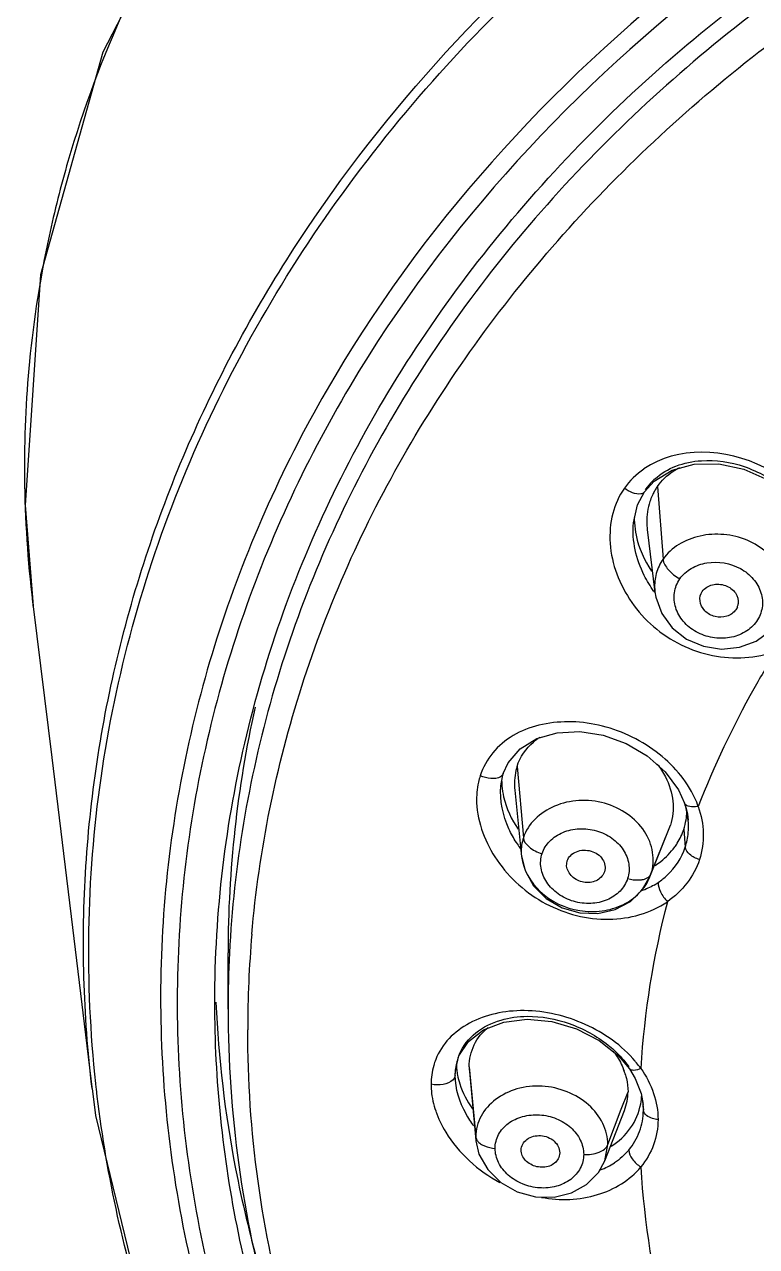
# Model space of a CAD drawing. Extents: x 0 to 1128, y 0 to 827.
# Drawn here: x 411.97 to 428.6, y 535.58 to 563.36 of the extents above; entities that cross this region are included whole.
import ezdxf

# ---------------------------------------------------------------- set-up
doc = ezdxf.new("R2010")
doc.units = 0
doc.header["$LTSCALE"] = 10
doc.header["$MEASUREMENT"] = 0
doc.layers.add('DEF_LAYER_ASSEM_MEMBER', color=7, linetype='CONTINUOUS')

msp = doc.modelspace()

# ---------------------------------------------------------------- linework, layer by layer
at = {"layer": 'DEF_LAYER_ASSEM_MEMBER', "color": 7, "linetype": 'Continuous'}
for p, q in [((426.275, 552.973), (426.684, 553.227)), ((426.056, 552.729), (426.275, 552.973)), ((411.981, 552.428), (412.174, 550.041)), ((425.805, 552.024), (425.806, 552.029)), ((426.119, 551.874), (426.288, 550.441)), ((428.166, 550.112), (428.13, 550.047)), ((422.848, 546.33), (422.957, 546.571)), ((422.796, 546.096), (422.848, 546.331)), ((422.848, 546.331), (422.848, 546.33)), ((426.524, 546.368), (426.826, 545.958)), ((422.79, 546.044), (422.791, 546.047)), ((422.791, 546.047), (422.796, 546.096)), ((423.107, 545.947), (423.26, 544.435)), ((426.826, 545.958), (426.965, 545.654)), ((426.965, 545.654), (426.984, 545.595)), ((426.984, 545.595), (427.03, 545.401)), ((427.03, 545.401), (427.048, 545.27)), ((426.179, 543.979), (426.618, 545.076)), ((426.618, 545.075), (426.645, 545.152)), ((427.048, 545.27), (427.048, 545.271)), ((423.26, 544.456), (423.262, 544.438)), ((424.286, 544.225), (424.298, 544.342)), ((425.147, 544.095), (425.14, 544.076)), ((426.179, 543.98), (426.203, 544.045)), ((413.06, 542.828), (413.505, 539.139)), ((416.592, 540.971), (416.592, 542.254)), ((421.761, 539.582), (421.84, 539.907)), ((425.463, 539.909), (425.712, 539.614)), ((421.755, 539.461), (421.761, 539.582)), ((421.761, 539.582), (421.761, 539.589)), ((422.078, 539.552), (422.217, 538.071)), ((425.712, 539.615), (425.844, 539.398)), ((425.844, 539.398), (425.979, 539.052)), ((425.979, 539.052), (426.024, 538.808)), ((425.152, 537.525), (425.6, 538.667)), ((426.024, 538.808), (426.024, 538.81)), ((422.217, 538.071), (422.225, 537.987)), ((422.225, 537.982), (422.225, 537.982)), ((423.252, 537.742), (423.251, 537.767)), ((424.13, 537.708), (424.11, 537.602)), ((425.153, 537.524), (425.153, 537.524))]:
    msp.add_line(p, q, dxfattribs=at)
at = {"layer": 'DEF_LAYER_ASSEM_MEMBER', "color": 9, "linetype": 'Continuous'}
for p, q in [((426.349, 552.852), (426.477, 551.199)), ((423.16, 546.49), (423.303, 544.867)), ((426.203, 544.045), (426.615, 545.077)), ((426.615, 545.077), (426.645, 545.152)), ((426.947, 545.058), (426.983, 544.653)), ((421.755, 539.461), (421.772, 539.639)), ((422.072, 539.663), (422.221, 538.072)), ((413.599, 539.189), (413.589, 539.28)), ((413.602, 539.161), (413.599, 539.189)), ((425.528, 538.695), (425.681, 539.096)), ((425.222, 537.892), (425.528, 538.695)), ((426.011, 538.879), (426.03, 538.672)), ((426.03, 538.672), (426.024, 538.808)), ((422.221, 538.072), (422.225, 537.982)), ((425.153, 537.524), (425.222, 537.892))]:
    msp.add_line(p, q, dxfattribs=at)
at = {"layer": 'DEF_LAYER_ASSEM_MEMBER', "color": 7, "linetype": 'Continuous'}
for points in [[(441.123, 583.482), (434.838, 581.572), (429.099, 578.965), (423.994, 575.688), (419.649, 571.831), (416.216, 567.495), (413.751, 562.723), (412.329, 557.664), (411.981, 552.428)], [(426.684, 553.227), (427.186, 553.361), (427.741, 553.368), (428.31, 553.248), (428.855, 553.002), (429.332, 552.647), (429.71, 552.214)], [(425.806, 552.029), (425.9, 552.435), (426.056, 552.729)], [(426.293, 550.457), (426.314, 550.333), (426.451, 549.964), (426.688, 549.638), (427.01, 549.384), (427.393, 549.221), (427.804, 549.158), (428.214, 549.197), (428.592, 549.339), (428.91, 549.573), (429.063, 549.754)], [(412.164, 550.127), (412.588, 546.695), (413.06, 542.828)], [(423.611, 547.122), (424.074, 547.254), (424.583, 547.281), (425.115, 547.201), (425.637, 547.011), (426.117, 546.727), (426.524, 546.368)], [(422.957, 546.571), (423.227, 546.888), (423.611, 547.122)], [(423.26, 544.456), (423.342, 544.122), (423.537, 543.776), (423.825, 543.485), (424.184, 543.274), (424.586, 543.16), (424.997, 543.149), (425.391, 543.237), (425.738, 543.421), (426.013, 543.689), (426.179, 543.979)], [(421.84, 539.907), (422.054, 540.239), (422.401, 540.504), (422.857, 540.679), (423.388, 540.745), (423.953, 540.689), (424.511, 540.521), (425.026, 540.257), (425.463, 539.909)], [(413.504, 539.168), (413.583, 538.558), (414.898, 533.127), (417.263, 527.964), (420.607, 523.195), (424.854, 518.94), (429.904, 515.296), (435.601, 512.398), (441.82, 510.3), (447.946, 509.132)], [(422.225, 537.982), (422.295, 537.677), (422.493, 537.326), (422.793, 537.032), (423.166, 536.818), (423.581, 536.702), (424.003, 536.697), (424.396, 536.794), (424.741, 536.984), (425.009, 537.258), (425.153, 537.524)]]:
    msp.add_lwpolyline(points, dxfattribs=at)
at = {"layer": 'DEF_LAYER_ASSEM_MEMBER', "color": 9, "linetype": 'Continuous'}
for centre, radius, start, end in [((437.461, 553.111), 25.523, 155.3504, 163.7725), ((436.916, 553.282), 24.951, 163.7996, 167.8303), ((436.846, 553.301), 24.88, 167.8375, 174.4718), ((436.981, 553.292), 25.015, 174.4822, 180.5378), ((437.672, 553.307), 25.706, 180.5571, 186.8981), ((428.29, 551.948), 2.504, 216.2506, 216.9643), ((427.431, 550.591), 1.146, 183.5235, 186.7309), ((438.221, 553.365), 26.258, 186.8797, 187.0814), ((425.276, 544.881), 2.12, 19.2384, 24.73), ((425.401, 546.199), 2.678, 212.5214, 215.6503), ((425.443, 546.229), 2.728, 215.6436, 216.6913), ((425.454, 545.181), 1.612, 300.5662, 304.4887), ((445.487, 538.458), 19.55, 165.3127, 176.5791), ((442.316, 540.5), 25.277, 175.0624, 179.9956), ((442.125, 540.97), 25.533, 177.1305, 179.9986), ((423.913, 538.167), 2.522, 38.9907, 39.9234), ((424.009, 538.243), 2.399, 35.1492, 39.0152), ((424.426, 538.951), 1.751, 290.9898, 296.9127), ((424.481, 538.842), 1.629, 296.9116, 303.1634), ((445.483, 538.547), 19.546, 183.4128, 194.6816)]:
    msp.add_arc(centre, radius, start, end, dxfattribs=at)
at = {"layer": 'DEF_LAYER_ASSEM_MEMBER', "color": 7, "linetype": 'Continuous'}
for centre, radius, start, end in [((427.224, 551.977), 1.403, 135.1481, 145.0451), ((427.255, 551.948), 1.446, 132.083, 135.1759), ((427.374, 552.136), 1.25, 145.0721, 149.1207), ((427.476, 552.084), 1.365, 155.8467, 161.8553), ((427.437, 552.101), 1.323, 153.4314, 155.8271), ((427.408, 552.115), 1.29, 149.1238, 153.4387), ((427.625, 552.145), 1.801, 180.0145, 180.7785), ((427.67, 552.146), 1.847, 180.7872, 183.6161), ((427.863, 550.232), 0.325, 338.4013, 351.5441), ((442.36, 542.239), 25.768, 167.4591, 179.9673), ((424.399, 546.021), 1.339, 125.4886, 130.2656), ((424.425, 545.985), 1.383, 122.7412, 125.4957), ((424.28, 546.127), 1.178, 162.0589, 166.785), ((424.392, 546.182), 1.582, 179.8115, 180.4356), ((424.445, 546.183), 1.635, 180.4552, 184.605), ((425.503, 545.515), 1.516, 350.9665, 357.8878), ((425.477, 545.517), 1.541, 357.8711, 358.3571), ((425.379, 545.115), 1.676, 5.3489, 7.9021), ((425.564, 545.505), 1.453, 342.0812, 350.9742), ((425.457, 545.121), 1.599, 355.0241, 5.3725), ((425.555, 545.113), 1.5, 342.1317, 354.9855), ((424.284, 544.56), 1.03, 181.9027, 185.7733), ((425.482, 545.565), 1.553, 324.3002, 328.1635), ((442.253, 542.27), 25.961, 182.5169, 190.937), ((422.979, 539.477), 1.223, 161.8545, 167.4773), ((422.955, 539.484), 1.197, 159.8523, 161.837), ((422.949, 539.486), 1.191, 157.2536, 159.8522), ((423.028, 539.466), 1.272, 167.491, 174.4944), ((423.165, 539.742), 1.384, 181.3426, 181.8772), ((423.222, 539.744), 1.441, 181.902, 186.1303), ((423.324, 539.755), 1.544, 186.1326, 190.5575), ((423.274, 539.664), 1.201, 180.0346, 184.7723), ((423.331, 539.668), 1.259, 184.7405, 185.2619), ((424.156, 539.041), 1.532, 19.7529, 21.4279), ((424.197, 539.056), 1.488, 17.0316, 19.7578), ((424.633, 539.072), 1.36, 349.1671, 357.8145), ((442.735, 542.364), 26.452, 190.9383, 195.9037)]:
    msp.add_arc(centre, radius, start, end, dxfattribs=at)
at = {"layer": 'DEF_LAYER_ASSEM_MEMBER', "color": 9, "linetype": 'Continuous'}
for points, start_tangent, end_tangent in [([(413.589, 539.28), (413.707, 546.225), (415.555, 553.001), (419.053, 559.316), (424.051, 564.901), (430.334, 569.514), (437.632, 572.959), (453.992, 575.812)], (-0.108187, 0.994131), (0.999999, 0.001328)), ([(453.992, 573.396), (439.84, 571.195), (427.624, 564.894), (419.016, 555.354), (416.457, 549.765), (415.193, 543.881), (415.268, 537.905), (416.679, 532.044), (419.377, 526.5), (423.27, 521.464), (434.064, 513.587), (447.584, 509.491)], (-1, 0), (0.990632, -0.136562)), ([(453.992, 572.988), (439.981, 570.809), (427.886, 564.572), (419.36, 555.129), (416.825, 549.596), (415.571, 543.771), (415.642, 537.855), (417.035, 532.052), (419.703, 526.561), (423.553, 521.573), (434.234, 513.769), (447.616, 509.706)], (-1, 0), (0.990541, -0.137215)), ([(413.504, 539.169), (413.363, 544.223), (414.146, 549.243), (415.827, 554.106), (418.373, 558.694), (425.8, 566.691), (435.771, 572.509)], (-0.118024, 0.993011), (0.924076, 0.38221)), ([(453.992, 571.877), (440.038, 569.645), (433.699, 566.931), (428.099, 563.272), (423.443, 558.8), (419.9, 553.678), (417.599, 548.093), (416.624, 542.248)], (-1, 0), (-0.050045, -0.998747)), ([(417.133, 542.675), (418.269, 548.314), (420.656, 553.678), (424.211, 558.581), (428.81, 562.85), (434.29, 566.337), (440.461, 568.918), (453.992, 571.039)], (0.086035, 0.996292), (1, 0)), ([(430.404, 551.052), (428.784, 553.284), (426.044, 553.252)], (-0.041961, 0.999119), (-0.821846, -0.56971)), ([(426.043, 553.25), (425.598, 552.811)], (-0.826733, -0.562594), (-0.567468, -0.823396)), ([(425.598, 552.811), (425.336, 552.239)], (-0.578512, -0.815674), (-0.248232, -0.968701)), ([(425.972, 552.682), (425.785, 552.709), (425.598, 552.811)], (-0.986005, -0.166719), (-0.803943, 0.594706)), ([(426.056, 552.729), (426.042, 552.713), (425.972, 552.682)], (-0.57156, -0.82056), (-0.986005, -0.166719)), ([(425.335, 552.237), (425.275, 551.559), (425.426, 550.868), (426.26, 549.669), (427.602, 549.013), (429.048, 549.112)], (-0.253262, -0.967398), (0.9355, 0.353325)), ([(426.271, 550.468), (426.05, 550.831), (425.805, 552.024)], (-0.591321, 0.806436), (0.094872, 0.995489)), ([(429.206, 550.023), (429.276, 550.484), (429.147, 550.944), (428.838, 551.343), (428.389, 551.629), (427.859, 551.76), (427.319, 551.726), (426.836, 551.534), (426.477, 551.199)], (0.356073, 0.934458), (-0.572457, -0.819934)), ([(426.477, 551.199), (426.324, 550.874), (426.287, 550.52)], (-0.572836, -0.81967), (0.061336, -0.998117)), ([(426.477, 551.199), (426.594, 550.966), (426.858, 550.753)], (0.077768, -0.996972), (0.874359, -0.48528)), ([(426.858, 550.753), (427.119, 550.99), (427.473, 551.116), (428.234, 550.986), (428.528, 550.748), (428.702, 550.436), (428.728, 550.098), (428.602, 549.785)], (0.572727, 0.819746), (-0.572704, -0.819762)), ([(428.602, 549.785), (428.342, 549.546), (427.99, 549.417), (427.6, 549.419), (427.23, 549.549), (426.937, 549.789), (426.764, 550.101), (426.735, 550.439), (426.858, 550.753)], (-0.572704, -0.819762), (0.572728, 0.819746)), ([(429.048, 549.112), (428.54, 548.252), (427.277, 545.579)], (-0.528644, -0.848844), (-0.361658, -0.932311)), ([(427.201, 545.768), (426.319, 546.823), (425.013, 547.427), (424.318, 547.504), (423.656, 547.425), (423.069, 547.189), (422.609, 546.797)], (-0.417656, 0.908605), (-0.634494, -0.772928)), ([(422.608, 546.795), (422.323, 546.277)], (-0.641644, -0.767003), (-0.302232, -0.953234)), ([(422.323, 546.277), (422.282, 546.131), (422.242, 545.667)], (-0.315297, -0.948993), (0.042416, -0.9991)), ([(422.848, 546.33), (422.785, 546.255), (422.566, 546.214), (422.323, 546.277)], (-0.309884, -0.950775), (-0.909559, 0.415574)), ([(423.144, 544.76), (422.975, 545.069), (422.791, 546.044)], (-0.537496, 0.843267), (0.091059, 0.995845)), ([(422.242, 545.665), (422.707, 544.357), (423.816, 543.369), (425.251, 543.016), (426.575, 543.415)], (0.037451, -0.999298), (0.820597, 0.571507)), ([(426.203, 544.045), (426.241, 544.535), (426.054, 545.012), (425.669, 545.404), (425.147, 545.652), (424.565, 545.714), (424.013, 545.586), (423.568, 545.292), (423.303, 544.867)], (0.308415, 0.951252), (-0.308245, -0.951307)), ([(427.155, 545.569), (427.085, 545.575), (426.965, 545.654)], (-0.999922, 0.012456), (-0.328929, 0.944355)), ([(427.277, 545.58), (427.155, 545.569)], (-0.983907, -0.178679), (-0.999922, 0.012456)), ([(427.277, 545.579), (427.39, 544.968), (427.304, 544.371)], (0.324989, -0.945718), (-0.306304, -0.951934)), ([(423.728, 544.508), (423.904, 544.793), (424.202, 544.99), (424.573, 545.072), (424.963, 545.026), (425.313, 544.858), (425.572, 544.593), (425.698, 544.271), (425.673, 543.942)], (0.308442, 0.951243), (-0.308413, -0.951253)), ([(423.303, 544.867), (423.433, 544.661), (423.728, 544.508)], (0.088247, -0.996099), (0.9601, -0.279656)), ([(425.673, 543.942), (425.499, 543.656), (425.204, 543.457), (424.833, 543.375), (424.443, 543.423), (424.093, 543.593), (423.835, 543.858), (423.705, 544.179), (423.728, 544.508)], (-0.308413, -0.951253), (0.308442, 0.951243)), ([(426.367, 543.852), (426.572, 544.017), (426.983, 544.653)], (0.825158, 0.564901), (0.30867, 0.951169)), ([(427.304, 544.372), (427.08, 544.493), (426.983, 544.653)], (-0.95233, 0.305071), (-0.087802, 0.996138)), ([(427.304, 544.371), (427.023, 543.841), (426.575, 543.415)], (-0.312028, -0.950073), (-0.817284, -0.576236)), ([(425.673, 543.942), (425.926, 543.908), (426.006, 543.916)], (0.960111, -0.279619), (0.983721, 0.179704)), ([(426.006, 543.916), (426.056, 543.929), (426.167, 543.992)], (0.983721, 0.179704), (0.69965, 0.714486)), ([(426.167, 543.992), (426.203, 544.045)], (0.69965, 0.714486), (0.37166, 0.928369)), ([(426.274, 543.793), (425.99, 543.659)], (-0.860913, -0.508752), (-0.938323, -0.34576)), ([(426.367, 543.852), (426.421, 543.636), (426.575, 543.415)], (-0.054624, -0.998507), (0.699071, -0.715053)), ([(425.847, 539.786), (424.709, 540.624), (423.323, 540.938), (422.662, 540.868), (422.08, 540.653), (421.615, 540.303), (421.312, 539.827)], (-0.641743, 0.766919), (-0.367871, -0.929877)), ([(431.044, 516.567), (425.156, 521.405), (420.724, 527.209), (417.972, 533.683), (417.039, 540.502)], (-0.83663, 0.547769), (0, 1)), ([(421.312, 539.825), (421.265, 539.692), (421.206, 539.264)], (-0.376873, -0.926265), (0.006273, -0.99998)), ([(425.971, 539.625), (425.81, 539.581), (425.712, 539.614)], (-0.916076, -0.401005), (-0.573695, 0.819069)), ([(425.971, 539.625), (426.262, 539.057), (426.363, 538.462)], (0.572788, -0.819704), (0.003126, -0.999995)), ([(421.206, 539.264), (421.212, 539.115), (421.312, 538.657)], (-0.00695, -0.999976), (0.327492, -0.944854)), ([(421.755, 539.461), (421.707, 539.365), (421.478, 539.259), (421.206, 539.264)], (-0.092777, -0.995687), (-0.975096, 0.221785)), ([(422.18, 538.316), (422.001, 538.592), (421.755, 539.461)], (-0.597501, 0.801868), (-0.000133, 1)), ([(425.222, 537.892), (425.108, 538.373), (424.784, 538.795), (424.298, 539.092), (423.727, 539.221), (423.157, 539.157), (422.673, 538.917), (422.341, 538.539), (422.221, 538.072)], (-0.000017, 1), (0.000049, -1)), ([(416.957, 528.604), (414.756, 533.769), (413.602, 539.161)], (-0.475728, 0.879592), (-0.112484, 0.993653)), ([(425.699, 537.769), (425.943, 538.191), (426.03, 538.672)], (0.638312, 0.769777), (0.000029, 1)), ([(426.363, 538.462), (426.236, 538.487), (426.03, 538.672)], (-0.995466, 0.095117), (-0.092664, 0.995697)), ([(421.312, 538.656), (421.538, 538.176), (422.77, 537.031)], (0.32323, -0.94632), (0.879088, -0.47666)), ([(422.661, 537.807), (422.74, 538.12), (422.961, 538.373), (423.287, 538.53), (423.67, 538.569), (424.053, 538.481), (424.379, 538.279), (424.597, 537.995), (424.674, 537.671)], (0, 1), (0.000031, -1)), ([(426.363, 538.462), (426.261, 537.89), (425.971, 537.384)], (-0.003504, -0.999994), (-0.628589, -0.777738)), ([(422.221, 538.072), (422.244, 538.001), (422.259, 537.977)], (0.093146, -0.995652), (0.59893, -0.800801)), ([(422.259, 537.977), (422.277, 537.956), (422.351, 537.896)], (0.59893, -0.800801), (0.852101, -0.523377)), ([(422.351, 537.896), (422.42, 537.862), (422.661, 537.807)], (0.852101, -0.523377), (0.997731, -0.067321)), ([(424.674, 537.671), (425.024, 537.722), (425.222, 537.892)], (0.997734, -0.067283), (0.355797, 0.934563)), ([(424.674, 537.671), (424.597, 537.358), (424.379, 537.103), (424.053, 536.946), (423.67, 536.909), (423.287, 536.999), (422.961, 537.201), (422.74, 537.484), (422.661, 537.807)], (0.000031, -1), (0, 1)), ([(425.699, 537.769), (425.372, 537.479)], (-0.637054, -0.770819), (-0.836716, -0.547638)), ([(425.699, 537.769), (425.775, 537.567), (425.971, 537.384)], (-0.010512, -0.999945), (0.84877, -0.528761)), ([(423.717, 536.693), (424.991, 536.755), (425.971, 537.384)], (0.983798, -0.17928), (0.633549, 0.773703))]:
    msp.add_spline(points, degree=3, dxfattribs=dict(at, start_tangent=start_tangent, end_tangent=end_tangent))
at = {"layer": 'DEF_LAYER_ASSEM_MEMBER', "color": 7, "linetype": 'Continuous'}
for points, start_tangent, end_tangent in [([(416.292, 541.128), (417.017, 547.206), (419.162, 553.05), (422.646, 558.436), (427.335, 563.157), (439.565, 569.91), (453.992, 572.281)], (0.000029, 1), (1, 0)), ([(426.286, 553.021), (426.771, 553.316), (427.348, 553.439)], (0.742135, 0.67025), (0.997914, 0.064556)), ([(427.348, 553.439), (428.324, 553.304), (429.215, 552.796)], (0.997914, 0.064556), (0.761884, -0.647713)), ([(426.349, 552.852), (426.709, 553.201), (426.858, 553.287)], (0.572699, 0.819766), (0.892512, 0.451025)), ([(426.179, 552.509), (426.108, 552.037), (426.118, 551.874)], (-0.311732, -0.95017), (0.117847, -0.993032)), ([(425.827, 552.029), (425.866, 551.744), (426.215, 550.931)], (0.062915, -0.998019), (0.558993, -0.829172)), ([(427.369, 550.469), (427.598, 550.616), (427.893, 550.601), (428.122, 550.432), (428.185, 550.184)], (0.572727, 0.819746), (-0.146908, -0.98915)), ([(427.317, 550.252), (427.369, 550.469)], (-0.116694, 0.993168), (0.572727, 0.819746)), ([(428.13, 550.047), (427.928, 549.903), (427.659, 549.896), (427.427, 550.029), (427.317, 550.252)], (-0.572707, -0.81976), (-0.116694, 0.993168)), ([(423.16, 546.49), (423.534, 547.043)], (0.308421, 0.95125), (0.762877, 0.646544)), ([(426.344, 546.544), (426.531, 546.252)], (0.612676, -0.790334), (0.456818, -0.88956)), ([(423.134, 546.396), (423.107, 545.947)], (-0.228963, -0.973435), (0.101772, -0.994808)), ([(426.531, 546.252), (426.7, 545.698), (426.645, 545.152)], (0.456818, -0.88956), (-0.308406, -0.951255)), ([(422.815, 546.051), (422.855, 545.796), (423.184, 545.06)], (0.079961, -0.996798), (0.561337, -0.827587)), ([(427.04, 545.345), (426.972, 545.642)], (-0.137409, 0.990514), (-0.304771, 0.952426)), ([(426.801, 544.745), (426.947, 545.058)], (0.527324, 0.849664), (0.308404, 0.951255)), ([(423.303, 544.867), (423.255, 544.525)], (-0.308521, -0.951217), (0.033004, -0.999455)), ([(424.298, 544.342), (424.508, 544.55), (424.841, 544.564), (425.104, 544.376), (425.147, 544.095)], (0.308442, 0.951243), (-0.308417, -0.951251)), ([(426.296, 544.236), (426.424, 544.327), (426.743, 544.658)], (0.841906, 0.539625), (0.583389, 0.812193)), ([(423.262, 544.438), (423.687, 543.645), (424.583, 543.212), (425.091, 543.206), (425.562, 543.344), (425.938, 543.613), (426.179, 543.979)], (0.117972, -0.993017), (0.371348, 0.928494)), ([(425.14, 544.076), (424.96, 543.892), (424.822, 543.853), (424.673, 543.857), (424.41, 543.988), (424.286, 544.225)], (-0.37184, -0.928297), (-0.100144, 0.994973)), ([(424.592, 521.626), (418.428, 530.791), (416.83, 535.885), (416.292, 541.128)], (-0.696747, 0.717317), (0.000029, 1)), ([(416.592, 540.971), (417.555, 533.959), (420.391, 527.317), (424.945, 521.387), (430.978, 516.467)], (0, -1), (0.839046, -0.54406)), ([(421.851, 539.947), (422.22, 540.432), (422.796, 540.724)], (0.386672, 0.922217), (0.95921, 0.282695)), ([(422.796, 540.724), (423.386, 540.81), (424.347, 540.642), (425.233, 540.153)], (0.95921, 0.282695), (0.779593, -0.626287)), ([(422.072, 539.663), (422.186, 540.162), (422.505, 540.556)], (-0.000005, 1), (0.7786, 0.62752)), ([(425.233, 540.153), (425.365, 540.04), (425.7, 539.659)], (0.779593, -0.626287), (0.569996, -0.821647)), ([(425.341, 540.021), (425.414, 539.92), (425.582, 539.601)], (0.610399, -0.792094), (0.365281, -0.930897)), ([(425.62, 539.492), (425.646, 539.393), (425.681, 539.096)], (0.292759, -0.956186), (0.000029, -1)), ([(421.807, 539.473), (421.856, 539.276), (422.145, 538.706)], (0.182802, -0.98315), (0.579521, -0.814957)), ([(425.6, 538.667), (425.681, 539.096)], (0.364648, 0.931145), (-0.000029, 1)), ([(425.295, 537.855), (425.739, 538.272), (425.969, 538.816)], (0.85087, 0.525376), (0.187581, 0.982249)), ([(423.251, 537.767), (423.385, 538.012), (423.696, 538.096), (424.002, 537.971), (424.13, 537.708)], (0, 1), (0.000026, -1)), ([(424.109, 537.602), (423.932, 537.42), (423.794, 537.381), (423.645, 537.384), (423.378, 537.511), (423.252, 537.742)], (-0.364915, -0.931041), (-0.09356, 0.995614))]:
    msp.add_spline(points, degree=3, dxfattribs=dict(at, start_tangent=start_tangent, end_tangent=end_tangent))

doc.saveas('drawing.dxf')
